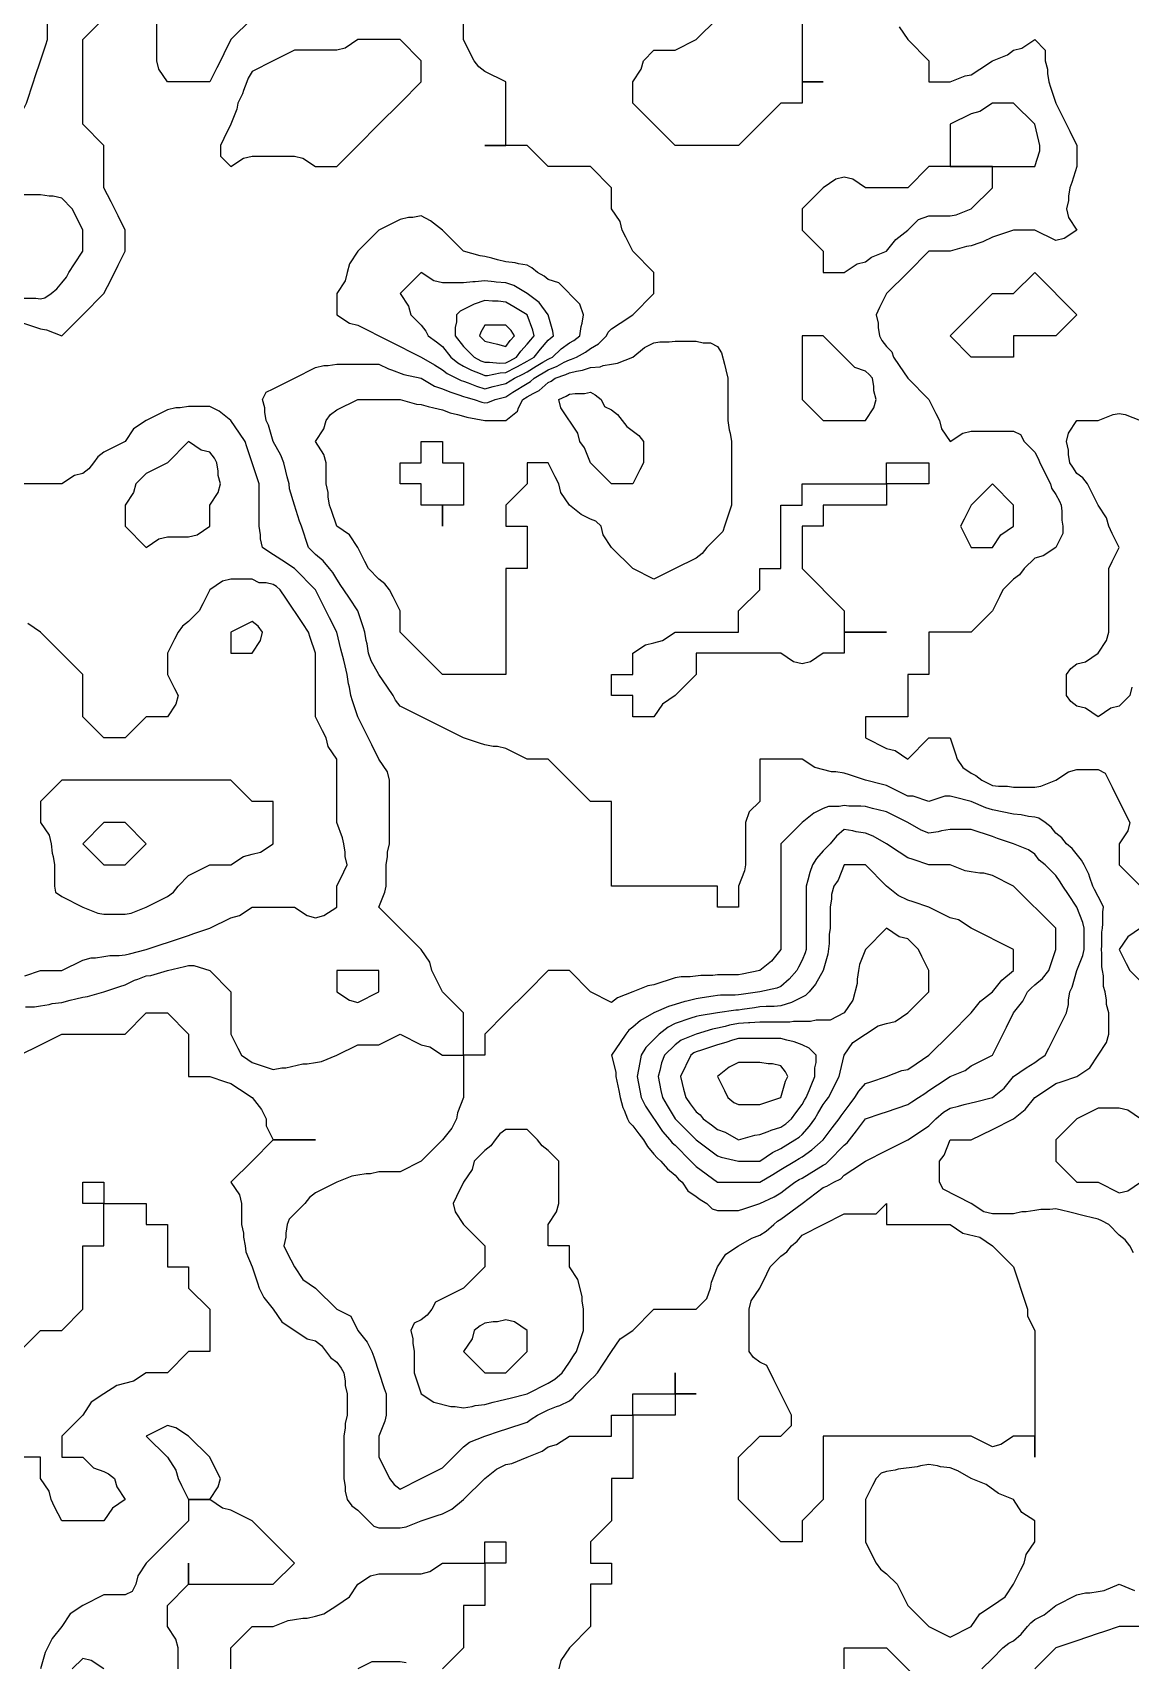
# Model space of a CAD drawing. Header units: inches. Extents: x 794995 to 811195, y 2485918 to 2508058.
# Drawn here: x 802154 to 803711, y 2496218 to 2498528 of the extents above; entities that cross this region are included whole.
import ezdxf

# ---------------------------------------------------------------- set-up
doc = ezdxf.new("R2010")
doc.units = ezdxf.units.IN
doc.header["$MEASUREMENT"] = 0
doc.layers.add('contour', color=7, linetype='Continuous')

msp = doc.modelspace()

# ---------------------------------------------------------------- linework, layer by layer
at = {"layer": 'contour'}
for points in [[(802465.2, 2498548.4), (802435.2, 2498518.4), (802425.2, 2498498.4), (802420.2, 2498488.4), (802415.2, 2498478.4), (802405.2, 2498458.4), (802345.2, 2498458.4), (802333.2, 2498476.4), (802330.2, 2498488.4), (802330.2, 2498578.4)], [(801955.2, 2498548.4), (801955.2, 2498518.4), (801925.2, 2498488.4), (801925.2, 2498458.4), (801955.2, 2498428.4), (802045.2, 2498428.4), (802045.2, 2498308.4), (802075.2, 2498308.4), (802087.2, 2498326.4), (802093.2, 2498350.4), (802105.2, 2498368.4), (802115.2, 2498388.4), (802120.2, 2498398.4), (802135.2, 2498413.4), (802141.8, 2498421.7), (802145.2, 2498428.4), (802155.2, 2498458.4), (802157.7, 2498465.9), (802165.2, 2498488.4), (802172.7, 2498510.9), (802175.2, 2498518.4), (802175.2, 2498548.4)], [(802135.2, 2498118.4), (802165.2, 2498108.4), (802173.7, 2498106.9), (802195.2, 2498098.4), (802225.2, 2498128.4), (802255.2, 2498158.4), (802265.2, 2498178.4), (802275.2, 2498198.4), (802285.2, 2498218.4), (802285.2, 2498248.4), (802275.2, 2498268.4), (802265.2, 2498288.4), (802255.2, 2498308.4), (802255.2, 2498368.4), (802225.2, 2498398.4), (802225.2, 2498518.4), (802255.2, 2498548.4)], [(803715.2, 2496798.4), (803710.2, 2496808.4), (803703.7, 2496816.9), (803695.2, 2496823.4), (803680.2, 2496838.4), (803670.6, 2496843.8), (803665.2, 2496845.9), (803655.2, 2496848.4), (803647.2, 2496850.4), (803623.2, 2496856.4), (803615.2, 2496858.4), (803605.2, 2496860.9), (803596.6, 2496859.8), (803583.7, 2496859.8), (803575.2, 2496858.4), (803563.2, 2496856.4), (803557.2, 2496856.4), (803545.2, 2496853.4), (803515.2, 2496853.4), (803503.2, 2496856.4), (803485.2, 2496868.4), (803445.2, 2496888.4), (803440.2, 2496898.4), (803440.2, 2496928.4), (803446.6, 2496936.9), (803455.2, 2496958.4), (803485.2, 2496958.4), (803515.2, 2496973.4), (803545.2, 2496988.4), (803561.8, 2497001.7), (803575.2, 2497018.4), (803593.2, 2497030.4), (803605.2, 2497038.4), (803612.7, 2497040.9), (803635.2, 2497048.4), (803653.2, 2497060.4), (803665.2, 2497078.4), (803677.2, 2497096.4), (803680.2, 2497108.4), (803680.2, 2497138.4), (803677.2, 2497150.4), (803677.2, 2497156.4), (803675.2, 2497168.4), (803672.7, 2497175.9), (803672.7, 2497190.9), (803671.2, 2497198.4), (803670.6, 2497203.8), (803670.6, 2497222.9), (803670.2, 2497228.4), (803670.6, 2497233.8), (803670.6, 2497252.9), (803671.2, 2497258.4), (803671.8, 2497265), (803671.8, 2497281.7), (803672.7, 2497288.4), (803670.6, 2497293.8), (803665.2, 2497303.4), (803660.2, 2497313.4), (803657.7, 2497318.4), (803653.2, 2497330.4), (803651.8, 2497335), (803645.2, 2497348.4), (803641.8, 2497355), (803628.5, 2497371.7), (803620.2, 2497378.4), (803613.7, 2497386.9), (803605.2, 2497393.4), (803598.5, 2497401.7), (803590.2, 2497408.4), (803581.2, 2497414.4), (803575.2, 2497415.9), (803566.6, 2497416.9), (803556.1, 2497419.3), (803545.2, 2497420.4), (803515.2, 2497426.4), (803505.9, 2497429.1), (803485.2, 2497438.4), (803461.2, 2497444.4), (803455.2, 2497445.9), (803447.7, 2497445.9), (803425.2, 2497438.4), (803402.7, 2497445.9), (803395.2, 2497445.9), (803365.2, 2497460.9), (803359.2, 2497462.4), (803335.2, 2497468.4), (803312.7, 2497475.9), (803305.2, 2497478.4), (803293.2, 2497480.4), (803287.2, 2497480.4), (803263.2, 2497486.4), (803245.2, 2497498.4), (803185.2, 2497498.4), (803185.2, 2497468.4), (803185.2, 2497438.4), (803170.2, 2497423.4), (803165.2, 2497408.4), (803165.2, 2497348.4), (803163.7, 2497339.8), (803155.2, 2497318.4), (803155.2, 2497288.4), (803125.2, 2497288.4), (803125.2, 2497318.4), (802975.2, 2497318.4), (802975.2, 2497438.4), (802945.2, 2497438.4), (802885.2, 2497498.4), (802855.2, 2497498.4), (802825.2, 2497513.4), (802813.2, 2497516.4), (802807.2, 2497516.4), (802795.2, 2497518.4), (802787.7, 2497520.9), (802765.2, 2497528.4), (802675.2, 2497573.4), (802668.5, 2497581.7), (802665.2, 2497588.4), (802657.2, 2497600.4), (802645.2, 2497618.4), (802634.2, 2497637.5), (802630.2, 2497648.4), (802628.5, 2497661.7), (802627.2, 2497666.4), (802625.2, 2497678.4), (802622.7, 2497685.9), (802615.2, 2497708.4), (802603.2, 2497726.4), (802595.2, 2497738.4), (802591.2, 2497744.4), (802585.2, 2497753.4), (802579.7, 2497762.9), (802575.2, 2497768.4), (802566.1, 2497779.3), (802555.2, 2497788.4), (802550.2, 2497793.4), (802545.2, 2497798.4), (802535.2, 2497828.4), (802532.7, 2497835.9), (802525.2, 2497858.4), (802518.5, 2497881.7), (802517.7, 2497888.4), (802515.2, 2497898.4), (802513.2, 2497906.4), (802510.2, 2497918.4), (802506.1, 2497929.3), (802495.2, 2497948.4), (802488.5, 2497971.7), (802485.2, 2497978.4), (802483.2, 2497990.4), (802483.2, 2497996.4), (802480.2, 2498008.4), (802485.2, 2498018.4), (802495.2, 2498023.4), (802525.2, 2498038.4), (802555.2, 2498053.4), (802567.2, 2498056.4), (802573.2, 2498056.4), (802585.2, 2498058.4), (802645.2, 2498058.4), (802658.5, 2498051.7), (802663.2, 2498050.4), (802680.6, 2498043.8), (802705.2, 2498038.4), (802723.9, 2498027.1), (802735.2, 2498023.4), (802745.7, 2498018.9), (802758.5, 2498015), (802765.2, 2498012.6), (802768.3, 2498011.5), (802780.2, 2498008.4), (802791.2, 2498004.4), (802795.2, 2498003.4), (802799.4, 2498004.1), (802810.2, 2498008.4), (802825.2, 2498012.1), (802835.2, 2498018.4), (802855.2, 2498030.9), (802860, 2498033.6), (802865.2, 2498038.4), (802885.2, 2498050.4), (802898, 2498055.5), (802907.7, 2498060.9), (802915.2, 2498064.6), (802918.2, 2498065.4), (802925.2, 2498068.4), (802938.1, 2498075.4), (802945.2, 2498080.4), (802956.4, 2498087.1), (802967.7, 2498098.4), (802970.2, 2498103.4), (802975.2, 2498108.4), (802987.2, 2498116.4), (803005.2, 2498128.4), (803035.2, 2498158.4), (803035.2, 2498188.4), (803005.2, 2498218.4), (802995.2, 2498238.4), (802990.2, 2498248.4), (802987.2, 2498260.4), (802975.2, 2498278.4), (802975.2, 2498308.4), (802945.2, 2498338.4), (802885.2, 2498338.4), (802855.2, 2498368.4), (802795.2, 2498368.4), (802825.2, 2498368.4), (802825.2, 2498458.4), (802795.2, 2498473.4), (802786.6, 2498479.8), (802780.2, 2498488.4), (802775.2, 2498498.4), (802765.2, 2498518.4), (802765.2, 2498548.4)], [(803383.2, 2498536.4), (803395.2, 2498518.4), (803425.2, 2498488.4), (803425.2, 2498458.4), (803455.2, 2498458.4), (803476.6, 2498466.9), (803485.2, 2498468.4), (803497.2, 2498476.4), (803515.2, 2498488.4), (803536.6, 2498496.9), (803545.2, 2498503.4), (803557.2, 2498506.4), (803575.2, 2498518.4), (803590.2, 2498503.4), (803590.2, 2498488.4), (803593.2, 2498476.4), (803593.2, 2498470.4), (803595.2, 2498458.4), (803597.7, 2498450.9), (803605.2, 2498428.4), (803615.2, 2498408.4), (803625.2, 2498388.4), (803635.2, 2498368.4), (803635.2, 2498338.4), (803627.7, 2498315.9), (803625.2, 2498308.4), (803623.2, 2498296.4), (803623.2, 2498290.4), (803620.2, 2498278.4), (803623.2, 2498266.4), (803635.2, 2498248.4), (803617.2, 2498236.4), (803605.2, 2498233.4), (803575.2, 2498248.4), (803545.2, 2498248.4), (803522.7, 2498240.9), (803515.2, 2498238.4), (803501.8, 2498231.7), (803497.2, 2498230.4), (803485.2, 2498225.9), (803478.5, 2498225), (803455.2, 2498218.4), (803425.2, 2498218.4), (803395.2, 2498188.4), (803365.2, 2498158.4), (803355.2, 2498138.4), (803350.2, 2498128.4), (803353.2, 2498116.4), (803353.2, 2498110.4), (803355.2, 2498098.4), (803358.5, 2498091.7), (803365.2, 2498083.4), (803372.7, 2498075.9), (803375.2, 2498068.4), (803383.2, 2498056.4), (803395.2, 2498038.4), (803425.2, 2498008.4), (803435.2, 2497988.4), (803440.2, 2497978.4), (803443.2, 2497966.4), (803455.2, 2497948.4), (803473.2, 2497960.4), (803485.2, 2497963.4), (803545.2, 2497963.4), (803555.2, 2497958.4), (803560.2, 2497948.4), (803575.2, 2497933.4), (803580.6, 2497923.8), (803582.7, 2497918.4), (803597.7, 2497888.4), (803599.2, 2497882.4), (803605.2, 2497873.4), (803610.6, 2497863.8), (803612.7, 2497858.4), (803613.7, 2497849.8), (803613.7, 2497836.9), (803615.2, 2497828.4), (803615.2, 2497818.4), (803605.2, 2497798.4), (803587.2, 2497786.4), (803575.2, 2497783.4), (803560.2, 2497768.4), (803553.7, 2497759.8), (803545.2, 2497753.4), (803530.2, 2497738.4), (803525.2, 2497728.4), (803515.2, 2497708.4), (803485.2, 2497678.4), (803425.2, 2497678.4), (803425.2, 2497618.4), (803395.2, 2497618.4), (803395.2, 2497558.4), (803365.2, 2497558.4), (803335.2, 2497558.4), (803335.2, 2497528.4), (803365.2, 2497513.4), (803377.2, 2497510.4), (803395.2, 2497498.4), (803425.2, 2497528.4), (803455.2, 2497528.4), (803462.7, 2497505.9), (803465.2, 2497498.4), (803473.2, 2497486.4), (803485.2, 2497478.4), (803491.8, 2497475), (803500.2, 2497468.4), (803515.2, 2497460.9), (803523.7, 2497459.8), (803536.6, 2497459.8), (803545.2, 2497458.4), (803575.2, 2497458.4), (803583.7, 2497459.8), (803605.2, 2497468.4), (803623.2, 2497480.4), (803635.2, 2497483.4), (803665.2, 2497483.4), (803675.2, 2497478.4), (803685.2, 2497458.4), (803705.2, 2497418.4), (803710.2, 2497408.4), (803707.2, 2497396.4), (803695.2, 2497378.4), (803695.2, 2497348.4), (803725.2, 2497318.4)], [(802141.8, 2498151.7), (802158.5, 2498151.7), (802165.2, 2498150.9), (802171.2, 2498152.4), (802180.2, 2498158.4), (802188.5, 2498165), (802195.2, 2498173.4), (802201.8, 2498181.7), (802205.2, 2498188.4), (802213.2, 2498200.4), (802225.2, 2498218.4), (802225.2, 2498248.4), (802215.2, 2498268.4), (802210.2, 2498278.4), (802195.2, 2498293.4), (802183.2, 2498296.4), (802177.2, 2498296.4), (802165.2, 2498298.4), (802135.2, 2498298.4)], [(802143.7, 2497146.9), (802156.6, 2497146.9), (802165.2, 2497148.4), (802177.2, 2497150.4), (802181.8, 2497151.7), (802195.2, 2497153.4), (802207.2, 2497156.4), (802215.2, 2497158.4), (802225.2, 2497160.9), (802231.8, 2497161.7), (802255.2, 2497168.4), (802277.7, 2497175.9), (802285.2, 2497178.4), (802298.5, 2497185), (802303.2, 2497186.4), (802315.2, 2497190.9), (802321.8, 2497191.7), (802345.2, 2497198.4), (802369.2, 2497204.4), (802375.2, 2497205.9), (802382.7, 2497205.9), (802405.2, 2497198.4), (802435.2, 2497168.4), (802435.2, 2497108.4), (802445.2, 2497088.4), (802450.2, 2497078.4), (802459.2, 2497072.4), (802465.2, 2497068.4), (802495.2, 2497058.4), (802507.2, 2497060.4), (802513.2, 2497060.4), (802537.2, 2497066.4), (802543.2, 2497066.4), (802555.2, 2497068.4), (802563.7, 2497069.8), (802585.2, 2497078.4), (802615.2, 2497093.4), (802645.2, 2497093.4), (802675.2, 2497108.4), (802705.2, 2497093.4), (802717.2, 2497090.4), (802735.2, 2497078.4), (802765.2, 2497078.4), (802765.2, 2497138.4), (802735.2, 2497168.4), (802725.2, 2497188.4), (802720.2, 2497198.4), (802717.2, 2497210.4), (802705.2, 2497228.4), (802645.2, 2497288.4), (802653.7, 2497309.8), (802655.2, 2497318.4), (802655.2, 2497348.4), (802657.2, 2497360.4), (802657.2, 2497366.4), (802660.2, 2497378.4), (802660.2, 2497468.4), (802657.2, 2497480.4), (802645.2, 2497498.4), (802635.2, 2497518.4), (802625.2, 2497538.4), (802615.2, 2497558.4), (802607.7, 2497580.9), (802605.2, 2497588.4), (802603.2, 2497600.4), (802601.8, 2497605), (802600.2, 2497618.4), (802597.2, 2497630.4), (802595.2, 2497638.4), (802591.2, 2497654.4), (802585.2, 2497678.4), (802575.2, 2497698.4), (802565.2, 2497718.4), (802555.2, 2497738.4), (802525.2, 2497768.4), (802507.2, 2497780.4), (802489.2, 2497792.4), (802480.2, 2497798.4), (802477.2, 2497810.4), (802477.2, 2497816.4), (802475.2, 2497828.4), (802475.2, 2497888.4), (802472.7, 2497895.9), (802457.7, 2497940.9), (802455.2, 2497948.4), (802447.2, 2497960.4), (802435.2, 2497978.4), (802418.5, 2497991.7), (802405.2, 2497998.4), (802375.2, 2497998.4), (802363.2, 2497996.4), (802357.2, 2497996.4), (802345.2, 2497993.4), (802315.2, 2497978.4), (802297.2, 2497966.4), (802285.2, 2497948.4), (802255.2, 2497933.4), (802246.6, 2497926.9), (802240.2, 2497918.4), (802233.7, 2497909.8), (802225.2, 2497903.4), (802213.2, 2497900.4), (802195.2, 2497888.4), (802135.2, 2497888.4)], [(803713.2, 2497600.4), (803710.2, 2497588.4), (803695.2, 2497573.4), (803683.2, 2497570.4), (803665.2, 2497558.4), (803647.2, 2497570.4), (803635.2, 2497573.4), (803626.6, 2497579.8), (803620.2, 2497588.4), (803620.2, 2497618.4), (803626.6, 2497626.9), (803635.2, 2497633.4), (803647.2, 2497636.4), (803665.2, 2497648.4), (803677.2, 2497666.4), (803680.2, 2497678.4), (803680.2, 2497768.4), (803685.2, 2497778.4), (803695.2, 2497798.4), (803685.2, 2497818.4), (803680.2, 2497828.4), (803677.2, 2497840.4), (803665.2, 2497858.4), (803655.2, 2497878.4), (803650.2, 2497888.4), (803643.7, 2497896.9), (803635.2, 2497903.4), (803629.2, 2497912.4), (803625.2, 2497918.4), (803623.2, 2497930.4), (803623.2, 2497936.4), (803620.2, 2497948.4), (803623.2, 2497960.4), (803635.2, 2497978.4), (803665.2, 2497978.4), (803686.6, 2497986.9), (803695.2, 2497988.4), (803703.7, 2497986.9), (803725.2, 2497978.4)], [(802142.7, 2497190.9), (802165.2, 2497198.4), (802195.2, 2497198.4), (802225.2, 2497213.4), (802237.2, 2497216.4), (802243.2, 2497216.4), (802255.2, 2497218.4), (802263.7, 2497219.8), (802276.6, 2497219.8), (802285.2, 2497220.9), (802291.2, 2497222.4), (802315.2, 2497228.4), (802337.7, 2497235.9), (802345.2, 2497238.4), (802375.2, 2497248.4), (802382.7, 2497250.9), (802405.2, 2497258.4), (802435.2, 2497273.4), (802447.2, 2497276.4), (802465.2, 2497288.4), (802525.2, 2497288.4), (802543.2, 2497276.4), (802555.2, 2497273.4), (802567.2, 2497276.4), (802585.2, 2497288.4), (802585.2, 2497318.4), (802595.2, 2497338.4), (802600.2, 2497348.4), (802597.2, 2497360.4), (802597.2, 2497366.4), (802595.2, 2497378.4), (802593.7, 2497386.9), (802585.2, 2497408.4), (802585.2, 2497498.4), (802573.2, 2497516.4), (802570.2, 2497528.4), (802565.2, 2497538.4), (802555.2, 2497558.4), (802555.2, 2497648.4), (802547.7, 2497670.9), (802545.2, 2497678.4), (802537.2, 2497690.4), (802513.2, 2497726.4), (802505.2, 2497738.4), (802499.8, 2497743), (802495.2, 2497745.9), (802485.2, 2497748.4), (802475.2, 2497748.4), (802465.2, 2497753.4), (802435.2, 2497753.4), (802423.2, 2497750.4), (802405.2, 2497738.4), (802395.2, 2497718.4), (802390.2, 2497708.4), (802375.2, 2497693.4), (802366.6, 2497686.9), (802360.2, 2497678.4), (802355.2, 2497668.4), (802345.2, 2497648.4), (802345.2, 2497618.4), (802355.2, 2497598.4), (802360.2, 2497588.4), (802357.2, 2497576.4), (802345.2, 2497558.4), (802315.2, 2497558.4), (802285.2, 2497528.4), (802255.2, 2497528.4), (802225.2, 2497558.4), (802225.2, 2497618.4), (802165.2, 2497678.4), (802147.2, 2497690.4)], [(803725.2, 2497258.4), (803707.2, 2497246.4), (803695.2, 2497228.4), (803705.2, 2497208.4), (803710.2, 2497198.4), (803725.2, 2497183.4)], [(802135.2, 2497078.4), (802165.2, 2497093.4), (802195.2, 2497108.4), (802285.2, 2497108.4), (802315.2, 2497138.4), (802345.2, 2497138.4), (802375.2, 2497108.4), (802375.2, 2497048.4), (802405.2, 2497048.4), (802427.7, 2497040.9), (802435.2, 2497038.4), (802447.2, 2497030.4), (802465.2, 2497018.4), (802478.5, 2497001.7), (802485.2, 2496988.4), (802485.2, 2496978.4), (802495.2, 2496958.4), (802555.2, 2496958.4), (802495.2, 2496958.4), (802465.2, 2496928.4), (802435.2, 2496898.4), (802447.2, 2496880.4), (802450.2, 2496868.4), (802450.2, 2496838.4), (802453.2, 2496826.4), (802453.2, 2496820.4), (802455.2, 2496808.4), (802456.6, 2496799.8), (802465.2, 2496778.4), (802472.7, 2496755.9), (802475.2, 2496748.4), (802481.8, 2496735), (802495.2, 2496718.4), (802507.2, 2496700.4), (802543.2, 2496676.4), (802555.2, 2496673.4), (802563.7, 2496666.9), (802576.6, 2496649.8), (802585.2, 2496643.4), (802591.8, 2496635), (802595.2, 2496628.4), (802597.2, 2496616.4), (802597.2, 2496610.4), (802600.2, 2496598.4), (802600.2, 2496568.4), (802597.2, 2496556.4), (802597.2, 2496550.4), (802595.2, 2496538.4), (802595.2, 2496478.4), (802597.2, 2496466.4), (802597.2, 2496460.4), (802600.2, 2496448.4), (802606.6, 2496439.8), (802615.2, 2496433.4), (802637.7, 2496410.9), (802645.2, 2496408.4), (802675.2, 2496408.4), (802683.7, 2496409.8), (802705.2, 2496418.4), (802727.7, 2496425.9), (802735.2, 2496428.4), (802748.5, 2496435), (802765.2, 2496448.4), (802795.2, 2496478.4), (802811.8, 2496491.7), (802825.2, 2496498.4), (802833.7, 2496499.8), (802855.2, 2496508.4), (802876.6, 2496516.9), (802885.2, 2496523.4), (802897.2, 2496526.4), (802915.2, 2496538.4), (802945.2, 2496538.4), (802975.2, 2496538.4), (802975.2, 2496568.4), (803005.2, 2496568.4), (803005.2, 2496598.4), (803035.2, 2496598.4), (803065.2, 2496598.4), (803065.2, 2496628.4), (803065.2, 2496598.4), (803095.2, 2496598.4), (803065.2, 2496598.4), (803065.2, 2496568.4), (803005.2, 2496568.4), (803005.2, 2496538.4), (803005.2, 2496478.4), (802975.2, 2496478.4), (802975.2, 2496448.4), (802975.2, 2496418.4), (802945.2, 2496388.4), (802945.2, 2496358.4), (802975.2, 2496358.4), (802975.2, 2496328.4), (802945.2, 2496328.4), (802945.2, 2496298.4), (802945.2, 2496268.4), (802915.2, 2496238.4), (802903.2, 2496220.4), (802900.2, 2496208.4)], [(803725.2, 2496988.4), (803707.2, 2497000.4), (803695.2, 2497003.4), (803665.2, 2497003.4), (803635.2, 2496988.4), (803605.2, 2496958.4), (803605.2, 2496928.4), (803635.2, 2496898.4), (803665.2, 2496898.4), (803695.2, 2496883.4), (803707.2, 2496886.4), (803725.2, 2496898.4)], [(802135.2, 2496658.4), (802165.2, 2496688.4), (802195.2, 2496688.4), (802225.2, 2496718.4), (802225.2, 2496808.4), (802255.2, 2496808.4), (802255.2, 2496868.4), (802225.2, 2496868.4), (802225.2, 2496898.4), (802255.2, 2496898.4), (802255.2, 2496868.4), (802315.2, 2496868.4), (802315.2, 2496838.4), (802345.2, 2496838.4), (802345.2, 2496778.4), (802375.2, 2496778.4), (802375.2, 2496748.4), (802405.2, 2496718.4), (802405.2, 2496658.4), (802375.2, 2496658.4), (802345.2, 2496628.4), (802315.2, 2496628.4), (802297.2, 2496616.4), (802273.2, 2496610.4), (802255.2, 2496598.4), (802237.2, 2496586.4), (802225.2, 2496568.4), (802195.2, 2496538.4), (802195.2, 2496508.4), (802225.2, 2496508.4), (802240.2, 2496493.4), (802255.2, 2496488.4), (802261.8, 2496485), (802270.2, 2496478.4), (802273.2, 2496466.4), (802285.2, 2496448.4), (802267.2, 2496436.4), (802255.2, 2496418.4), (802195.2, 2496418.4), (802185.2, 2496438.4), (802180.2, 2496448.4), (802177.2, 2496460.4), (802165.2, 2496478.4), (802165.2, 2496508.4), (802135.2, 2496508.4)], [(802360.2, 2496208.4), (802360.2, 2496238.4), (802357.2, 2496250.4), (802345.2, 2496268.4), (802345.2, 2496298.4), (802375.2, 2496328.4), (802375.2, 2496358.4), (802375.2, 2496328.4), (802495.2, 2496328.4), (802525.2, 2496358.4), (802465.2, 2496418.4), (802435.2, 2496433.4), (802423.2, 2496436.4), (802405.2, 2496448.4), (802375.2, 2496448.4), (802375.2, 2496418.4), (802345.2, 2496388.4), (802315.2, 2496358.4), (802303.2, 2496340.4), (802300.2, 2496328.4), (802295.2, 2496318.4), (802285.2, 2496313.4), (802255.2, 2496313.4), (802225.2, 2496298.4), (802207.2, 2496286.4), (802195.2, 2496268.4), (802181.8, 2496251.7), (802175.2, 2496238.4), (802171.8, 2496231.7), (802165.2, 2496208.4)], [(802435.2, 2496208.4), (802435.2, 2496238.4), (802465.2, 2496268.4), (802495.2, 2496268.4), (802516.6, 2496276.9), (802525.2, 2496278.4), (802537.2, 2496280.4), (802543.2, 2496280.4), (802555.2, 2496283.4), (802567.2, 2496286.4), (802585.2, 2496298.4), (802603.2, 2496310.4), (802615.2, 2496328.4), (802633.2, 2496340.4), (802645.2, 2496343.4), (802705.2, 2496343.4), (802717.2, 2496346.4), (802735.2, 2496358.4), (802765.2, 2496358.4), (802795.2, 2496358.4), (802795.2, 2496388.4), (802825.2, 2496388.4), (802825.2, 2496358.4), (802795.2, 2496358.4), (802795.2, 2496328.4), (802795.2, 2496298.4), (802765.2, 2496298.4), (802765.2, 2496268.4), (802765.2, 2496238.4), (802735.2, 2496208.4)], [(803500.2, 2496208.4), (803515.2, 2496223.4), (803530.2, 2496238.4), (803538.5, 2496245), (803545.2, 2496248.4), (803556.1, 2496257.5), (803565.2, 2496268.4), (803569.7, 2496273.8), (803575.2, 2496278.4), (803588.5, 2496285), (803605.2, 2496298.4), (803635.2, 2496313.4), (803647.2, 2496316.4), (803653.2, 2496316.4), (803665.2, 2496318.4), (803673.7, 2496319.8), (803695.2, 2496328.4), (803716.6, 2496319.8)], [(803755.2, 2496268.4), (803695.2, 2496268.4), (803672.7, 2496260.9), (803665.2, 2496258.4), (803635.2, 2496248.4), (803627.7, 2496245.9), (803605.2, 2496238.4), (803575.2, 2496208.4)], [(802255.2, 2496208.4), (802237.2, 2496220.4), (802225.2, 2496223.4), (802210.2, 2496208.4)], [(802683.7, 2496216.9), (802675.2, 2496218.4), (802635.2, 2496218.4), (802615.2, 2496208.4)], [(803305.2, 2496208.4), (803305.2, 2496238.4), (803365.2, 2496238.4), (803425.2, 2496178.4)]]:
    msp.add_lwpolyline(points, dxfattribs=at)
for points in [[(803155.2, 2498368.4), (803065.2, 2498368.4), (803005.2, 2498428.4), (803005.2, 2498458.4), (803017.2, 2498476.4), (803020.2, 2498488.4), (803035.2, 2498503.4), (803065.2, 2498503.4), (803095.2, 2498518.4), (803125.2, 2498548.4), (803155.2, 2498548.4), (803185.2, 2498548.4), (803185.2, 2498578.4), (803215.2, 2498578.4), (803215.2, 2498548.4), (803245.2, 2498548.4), (803245.2, 2498458.4), (803275.2, 2498458.4), (803245.2, 2498458.4), (803245.2, 2498428.4), (803215.2, 2498428.4), (803185.2, 2498398.4)], [(802585.2, 2498338.4), (802615.2, 2498368.4), (802645.2, 2498398.4), (802675.2, 2498428.4), (802705.2, 2498458.4), (802705.2, 2498488.4), (802675.2, 2498518.4), (802615.2, 2498518.4), (802597.2, 2498506.4), (802585.2, 2498503.4), (802525.2, 2498503.4), (802495.2, 2498488.4), (802465.2, 2498473.4), (802459.7, 2498463.8), (802457.7, 2498458.4), (802453.2, 2498446.4), (802451.8, 2498441.7), (802445.2, 2498428.4), (802443.7, 2498419.8), (802435.2, 2498398.4), (802425.2, 2498378.4), (802420.2, 2498368.4), (802420.2, 2498353.4), (802435.2, 2498338.4), (802453.2, 2498350.4), (802465.2, 2498353.4), (802525.2, 2498353.4), (802537.2, 2498350.4), (802555.2, 2498338.4)], [(803575.2, 2498338.4), (803582.7, 2498360.9), (803582.7, 2498368.4), (803581.2, 2498374.4), (803575.2, 2498398.4), (803545.2, 2498428.4), (803515.2, 2498428.4), (803497.2, 2498416.4), (803485.2, 2498413.4), (803455.2, 2498398.4), (803455.2, 2498338.4)], [(803335.2, 2498203.4), (803343.7, 2498209.8), (803365.2, 2498218.4), (803378.5, 2498235), (803395.2, 2498248.4), (803410.2, 2498263.4), (803425.2, 2498268.4), (803455.2, 2498268.4), (803463.7, 2498269.8), (803485.2, 2498278.4), (803515.2, 2498308.4), (803515.2, 2498338.4), (803425.2, 2498338.4), (803395.2, 2498308.4), (803335.2, 2498308.4), (803317.2, 2498320.4), (803305.2, 2498323.4), (803293.2, 2498320.4), (803275.2, 2498308.4), (803245.2, 2498278.4), (803245.2, 2498248.4), (803275.2, 2498218.4), (803275.2, 2498188.4), (803305.2, 2498188.4), (803323.2, 2498200.4)], [(802825.2, 2498030.9), (802837.2, 2498038.4), (802849.4, 2498044.2), (802855.2, 2498047.4), (802868.3, 2498055.2), (802877.7, 2498060.9), (802885.2, 2498065.4), (802887.3, 2498066.2), (802891.2, 2498068.4), (802903.7, 2498079.8), (802915.2, 2498088.4), (802921.5, 2498092), (802930.2, 2498098.4), (802931.8, 2498111.7), (802933.2, 2498116.4), (802935.2, 2498128.4), (802930.2, 2498143.4), (802900.2, 2498173.4), (802885.2, 2498178.4), (802879.7, 2498182.9), (802870.2, 2498188.4), (802861.8, 2498195), (802855.2, 2498198.4), (802843.2, 2498200.4), (802838.5, 2498201.7), (802825.2, 2498203.4), (802813.2, 2498206.4), (802805.2, 2498208.4), (802795.2, 2498210.9), (802788.5, 2498211.7), (802765.2, 2498218.4), (802735.2, 2498248.4), (802718.5, 2498261.7), (802705.2, 2498268.4), (802693.2, 2498266.4), (802687.2, 2498266.4), (802675.2, 2498263.4), (802645.2, 2498248.4), (802615.2, 2498218.4), (802603.2, 2498200.4), (802600.2, 2498188.4), (802597.2, 2498176.4), (802585.2, 2498158.4), (802585.2, 2498128.4), (802603.2, 2498116.4), (802615.2, 2498113.4), (802705.2, 2498068.4), (802723.9, 2498057.1), (802735.2, 2498050.4), (802741.8, 2498045), (802755.2, 2498038.4), (802762, 2498035.2), (802765.2, 2498034.1), (802771.8, 2498031.7), (802783.7, 2498026.9), (802795.2, 2498023.4), (802807.2, 2498026.4), (802815.2, 2498028.4)], [(802855.2, 2498062.4), (802858.9, 2498064.6), (802865.2, 2498068.4), (802874.2, 2498079.3), (802885.2, 2498092.4), (802888.3, 2498095.2), (802892.7, 2498098.4), (802891.8, 2498105), (802885.2, 2498128.4), (802872.3, 2498145.5), (802855.2, 2498158.4), (802836.4, 2498169.6), (802825.2, 2498173.4), (802811.3, 2498174.5), (802808.5, 2498175), (802795.2, 2498176.4), (802781.8, 2498175), (802778.5, 2498175), (802765.2, 2498173.4), (802735.2, 2498173.4), (802723.2, 2498176.4), (802705.2, 2498188.4), (802675.2, 2498158.4), (802687.2, 2498140.4), (802690.2, 2498128.4), (802705.2, 2498113.4), (802711.8, 2498105), (802715.2, 2498098.4), (802726.6, 2498089.8), (802735.2, 2498083.4), (802747.2, 2498068.4), (802757, 2498060.2), (802765.2, 2498055.5), (802776.6, 2498049.8), (802788.5, 2498045), (802795.2, 2498042.1), (802799.2, 2498042.4), (802817.3, 2498046.2), (802825.2, 2498046.5), (802839.7, 2498053.8), (802841.8, 2498055)], [(803545.2, 2498068.4), (803485.2, 2498068.4), (803455.2, 2498098.4), (803485.2, 2498128.4), (803515.2, 2498158.4), (803545.2, 2498158.4), (803575.2, 2498188.4), (803635.2, 2498128.4), (803605.2, 2498098.4), (803545.2, 2498098.4)], [(802825.2, 2498060.2), (802830.6, 2498062.9), (802840.2, 2498068.4), (802846.6, 2498076.9), (802855.2, 2498086.4), (802860.6, 2498092.9), (802865.2, 2498098.4), (802863.2, 2498106.4), (802855.2, 2498128.4), (802836.4, 2498139.6), (802825.2, 2498146.4), (802814.2, 2498147.5), (802806.1, 2498147.5), (802795.2, 2498148.4), (802780.2, 2498143.4), (802760.2, 2498133.4), (802755.2, 2498128.4), (802755.2, 2498118.4), (802753.2, 2498110.4), (802753.2, 2498098.4), (802765.2, 2498083.4), (802780.2, 2498068.4), (802789.9, 2498063.1), (802795.2, 2498060.9), (802802.2, 2498061.3), (802816.6, 2498059.8)], [(802825.2, 2498083.4), (802831.5, 2498092), (802837.2, 2498098.4), (802832.7, 2498105.9), (802825.2, 2498113.4), (802795.2, 2498113.4), (802789.7, 2498103.8), (802787.7, 2498098.4), (802795.2, 2498090.9), (802805.2, 2498088.4), (802813.2, 2498086.4)], [(802825.2, 2497618.4), (802735.2, 2497618.4), (802675.2, 2497678.4), (802675.2, 2497708.4), (802665.2, 2497728.4), (802660.2, 2497738.4), (802653.7, 2497746.9), (802645.2, 2497753.4), (802630.2, 2497768.4), (802625.2, 2497778.4), (802615.2, 2497798.4), (802603.2, 2497816.4), (802585.2, 2497828.4), (802577.7, 2497850.9), (802575.2, 2497858.4), (802573.2, 2497870.4), (802573.2, 2497876.4), (802570.2, 2497888.4), (802570.2, 2497918.4), (802567.2, 2497930.4), (802555.2, 2497948.4), (802567.2, 2497966.4), (802570.2, 2497978.4), (802576.6, 2497986.9), (802585.2, 2497993.4), (802615.2, 2498008.4), (802675.2, 2498008.4), (802698.5, 2498001.7), (802705.2, 2498000.9), (802715.2, 2497998.4), (802723.2, 2497996.4), (802735.2, 2497993.4), (802746.1, 2497989.3), (802756.6, 2497986.9), (802765.2, 2497984.4), (802769.8, 2497983), (802795.2, 2497978.4), (802825.2, 2497978.4), (802841.8, 2497991.7), (802843.2, 2497996.4), (802849.2, 2498008.4), (802855.2, 2498012.1), (802863.7, 2498016.9), (802872.5, 2498021), (802885.2, 2498032.4), (802889.2, 2498034.4), (802895.2, 2498038.4), (802910.2, 2498043.4), (802915.2, 2498045.9), (802925.2, 2498048.4), (802933.9, 2498049.6), (802945.2, 2498053.4), (802959, 2498054.5), (802963.2, 2498056.4), (802975.2, 2498058.4), (802983.7, 2498059.8), (803005.2, 2498068.4), (803021.8, 2498081.7), (803035.2, 2498088.4), (803043.7, 2498089.8), (803056.6, 2498089.8), (803065.2, 2498090.9), (803095.2, 2498090.9), (803105.2, 2498088.4), (803115.2, 2498088.4), (803125.2, 2498083.4), (803131.2, 2498074.4), (803135.2, 2498058.4), (803137.2, 2498050.4), (803140.2, 2498038.4), (803140.2, 2497978.4), (803141.8, 2497965), (803143.2, 2497960.4), (803145.2, 2497948.4), (803145.2, 2497858.4), (803135.2, 2497828.4), (803132.7, 2497820.9), (803125.2, 2497813.4), (803110.2, 2497798.4), (803103.7, 2497789.8), (803095.2, 2497783.4), (803065.2, 2497768.4), (803035.2, 2497753.4), (803005.2, 2497768.4), (802975.2, 2497798.4), (802963.2, 2497816.4), (802960.2, 2497828.4), (802952.7, 2497835.9), (802945.2, 2497838.4), (802931.8, 2497845), (802915.2, 2497858.4), (802903.2, 2497876.4), (802900.2, 2497888.4), (802895.2, 2497898.4), (802885.2, 2497918.4), (802855.2, 2497918.4), (802855.2, 2497888.4), (802825.2, 2497858.4), (802825.2, 2497828.4), (802855.2, 2497828.4), (802855.2, 2497768.4), (802825.2, 2497768.4), (802825.2, 2497738.4)], [(803335.2, 2497978.4), (803347.2, 2497996.4), (803350.2, 2498008.4), (803347.2, 2498020.4), (803347.2, 2498026.4), (803345.2, 2498038.4), (803340.6, 2498043.8), (803335.2, 2498048.4), (803320.2, 2498053.4), (803275.2, 2498098.4), (803245.2, 2498098.4), (803245.2, 2498068.4), (803245.2, 2498008.4), (803275.2, 2497978.4)], [(803005.2, 2497888.4), (802975.2, 2497888.4), (802945.2, 2497918.4), (802936.6, 2497939.8), (802930.2, 2497948.4), (802927.2, 2497960.4), (802903.2, 2497996.4), (802900.2, 2498008.4), (802910.5, 2498013), (802915.2, 2498015.9), (802923.7, 2498016.9), (802936.6, 2498016.9), (802945.2, 2498018.4), (802951.8, 2498015), (802960.2, 2498008.4), (802965.2, 2497998.4), (802975.2, 2497993.4), (802983.7, 2497986.9), (802996.6, 2497969.8), (803013.7, 2497956.9), (803020.2, 2497948.4), (803020.2, 2497918.4), (803015.2, 2497908.4)], [(802375.2, 2497813.4), (802387.2, 2497816.4), (802405.2, 2497828.4), (802405.2, 2497858.4), (802417.2, 2497876.4), (802420.2, 2497888.4), (802417.2, 2497900.4), (802417.2, 2497906.4), (802415.2, 2497918.4), (802411.8, 2497925), (802405.2, 2497933.4), (802393.2, 2497936.4), (802375.2, 2497948.4), (802345.2, 2497918.4), (802315.2, 2497903.4), (802300.2, 2497888.4), (802297.2, 2497876.4), (802285.2, 2497858.4), (802285.2, 2497828.4), (802315.2, 2497798.4), (802333.2, 2497810.4), (802345.2, 2497813.4)], [(802735.2, 2497828.4), (802735.2, 2497858.4), (802705.2, 2497858.4), (802705.2, 2497888.4), (802675.2, 2497888.4), (802675.2, 2497918.4), (802705.2, 2497918.4), (802705.2, 2497948.4), (802735.2, 2497948.4), (802735.2, 2497918.4), (802765.2, 2497918.4), (802765.2, 2497858.4), (802735.2, 2497858.4)], [(803035.2, 2497558.4), (803005.2, 2497558.4), (803005.2, 2497588.4), (802975.2, 2497588.4), (802975.2, 2497618.4), (803005.2, 2497618.4), (803005.2, 2497648.4), (803023.2, 2497660.4), (803035.2, 2497663.4), (803047.2, 2497666.4), (803065.2, 2497678.4), (803125.2, 2497678.4), (803155.2, 2497678.4), (803155.2, 2497708.4), (803185.2, 2497738.4), (803185.2, 2497768.4), (803215.2, 2497768.4), (803215.2, 2497858.4), (803245.2, 2497858.4), (803245.2, 2497888.4), (803335.2, 2497888.4), (803365.2, 2497888.4), (803365.2, 2497918.4), (803425.2, 2497918.4), (803425.2, 2497888.4), (803365.2, 2497888.4), (803365.2, 2497858.4), (803275.2, 2497858.4), (803275.2, 2497828.4), (803245.2, 2497828.4), (803245.2, 2497798.4), (803245.2, 2497768.4), (803305.2, 2497708.4), (803305.2, 2497678.4), (803365.2, 2497678.4), (803305.2, 2497678.4), (803305.2, 2497648.4), (803275.2, 2497648.4), (803257.2, 2497636.4), (803245.2, 2497633.4), (803233.2, 2497636.4), (803215.2, 2497648.4), (803095.2, 2497648.4), (803095.2, 2497618.4), (803065.2, 2497588.4), (803047.2, 2497576.4)], [(803515.2, 2497798.4), (803527.2, 2497816.4), (803545.2, 2497828.4), (803545.2, 2497858.4), (803515.2, 2497888.4), (803485.2, 2497858.4), (803475.2, 2497838.4), (803470.2, 2497828.4), (803475.2, 2497818.4), (803485.2, 2497798.4)], [(802465.2, 2497648.4), (802477.2, 2497666.4), (802480.2, 2497678.4), (802473.7, 2497686.9), (802465.2, 2497693.4), (802435.2, 2497678.4), (802435.2, 2497648.4)], [(802285.2, 2497278.4), (802293.7, 2497279.8), (802315.2, 2497288.4), (802345.2, 2497303.4), (802353.7, 2497309.8), (802360.2, 2497318.4), (802375.2, 2497333.4), (802405.2, 2497348.4), (802435.2, 2497348.4), (802453.2, 2497360.4), (802465.2, 2497363.4), (802477.2, 2497366.4), (802495.2, 2497378.4), (802495.2, 2497438.4), (802465.2, 2497438.4), (802435.2, 2497468.4), (802195.2, 2497468.4), (802165.2, 2497438.4), (802165.2, 2497408.4), (802177.2, 2497390.4), (802180.2, 2497378.4), (802181.8, 2497365), (802183.2, 2497360.4), (802185.2, 2497348.4), (802185.2, 2497318.4), (802186.6, 2497309.8), (802195.2, 2497303.4), (802225.2, 2497288.4), (802246.6, 2497279.8), (802255.2, 2497278.4)], [(802675.2, 2496463.4), (802705.2, 2496478.4), (802735.2, 2496493.4), (802750.2, 2496508.4), (802765.2, 2496523.4), (802773.7, 2496529.8), (802795.2, 2496538.4), (802817.7, 2496545.9), (802825.2, 2496548.4), (802855.2, 2496558.4), (802861.2, 2496562.4), (802870.2, 2496568.4), (802885.2, 2496575.9), (802897.2, 2496580.4), (802901.8, 2496581.7), (802915.2, 2496588.4), (802920.6, 2496592.9), (802925.2, 2496598.4), (802935.2, 2496608.4), (802945.2, 2496618.4), (802950.6, 2496622.9), (802955.2, 2496628.4), (802963.2, 2496640.4), (802975.2, 2496658.4), (802987.2, 2496676.4), (803005.2, 2496688.4), (803035.2, 2496718.4), (803095.2, 2496718.4), (803110.2, 2496733.4), (803115.2, 2496748.4), (803116.6, 2496756.9), (803125.2, 2496778.4), (803137.2, 2496796.4), (803155.2, 2496808.4), (803174.2, 2496819.3), (803185.2, 2496823.4), (803194.4, 2496829.1), (803205.2, 2496838.4), (803210.5, 2496843), (803215.2, 2496845.9), (803245.2, 2496868.4), (803275.2, 2496890.9), (803280.6, 2496892.9), (803290.2, 2496898.4), (803300.2, 2496903.4), (803305.2, 2496908.4), (803317.2, 2496916.4), (803335.2, 2496928.4), (803365.2, 2496943.4), (803395.2, 2496958.4), (803413.2, 2496970.4), (803425.2, 2496978.4), (803430.2, 2496983.4), (803435.2, 2496988.4), (803445.9, 2496997.6), (803455.2, 2497003.4), (803467.2, 2497006.4), (803475.2, 2497008.4), (803485.2, 2497010.9), (803491.2, 2497012.4), (803515.2, 2497018.4), (803531.8, 2497031.7), (803545.2, 2497048.4), (803563.2, 2497060.4), (803575.2, 2497068.4), (803581.2, 2497072.4), (803590.2, 2497078.4), (803595.2, 2497088.4), (803605.2, 2497108.4), (803615.2, 2497128.4), (803620.2, 2497138.4), (803623.2, 2497150.4), (803623.2, 2497156.4), (803625.2, 2497168.4), (803628.5, 2497175), (803635.2, 2497198.4), (803643.7, 2497219.8), (803645.2, 2497228.4), (803645.2, 2497258.4), (803643.7, 2497266.9), (803635.2, 2497288.4), (803623.2, 2497306.4), (803615.2, 2497318.4), (803611.2, 2497324.4), (803605.2, 2497333.4), (803590.2, 2497348.4), (803581.8, 2497355), (803575.2, 2497363.4), (803566.6, 2497369.8), (803545.2, 2497378.4), (803522.7, 2497385.9), (803515.2, 2497388.4), (803485.2, 2497398.4), (803455.2, 2497398.4), (803443.2, 2497396.4), (803438.5, 2497395), (803425.2, 2497393.4), (803414.2, 2497397.5), (803395.2, 2497408.4), (803365.2, 2497423.4), (803353.2, 2497426.4), (803345.2, 2497428.4), (803335.2, 2497430.9), (803328.5, 2497431.7), (803311.8, 2497431.7), (803305.2, 2497432.4), (803297.7, 2497430.9), (803282.7, 2497430.9), (803275.2, 2497428.4), (803261.8, 2497421.7), (803245.2, 2497408.4), (803215.2, 2497378.4), (803215.2, 2497228.4), (803201.8, 2497211.7), (803185.2, 2497198.4), (803160.2, 2497193.4), (803155.2, 2497192.4), (803125.2, 2497192.4), (803118.5, 2497191.7), (803101.8, 2497191.7), (803086.6, 2497189.8), (803073.7, 2497189.8), (803065.2, 2497188.4), (803035.2, 2497178.4), (803026.6, 2497176.9), (803005.2, 2497168.4), (802983.7, 2497159.8), (802975.2, 2497153.4), (802945.2, 2497168.4), (802915.2, 2497198.4), (802885.2, 2497198.4), (802855.2, 2497168.4), (802825.2, 2497138.4), (802795.2, 2497108.4), (802795.2, 2497078.4), (802765.2, 2497078.4), (802765.2, 2497048.4), (802765.2, 2497018.4), (802756.6, 2496996.9), (802755.2, 2496988.4), (802748.5, 2496975), (802735.2, 2496958.4), (802705.2, 2496928.4), (802675.2, 2496913.4), (802645.2, 2496913.4), (802633.2, 2496910.4), (802627.2, 2496910.4), (802615.2, 2496908.4), (802606.6, 2496906.9), (802585.2, 2496898.4), (802555.2, 2496883.4), (802546.6, 2496876.9), (802540.2, 2496868.4), (802525.2, 2496853.4), (802517.7, 2496845.9), (802515.2, 2496838.4), (802513.2, 2496826.4), (802513.2, 2496820.4), (802510.2, 2496808.4), (802515.2, 2496798.4), (802525.2, 2496778.4), (802537.2, 2496760.4), (802555.2, 2496748.4), (802585.2, 2496718.4), (802605.2, 2496708.4), (802615.2, 2496688.4), (802628.5, 2496671.7), (802635.2, 2496658.4), (802637.7, 2496650.9), (802652.7, 2496605.9), (802655.2, 2496598.4), (802655.2, 2496568.4), (802653.7, 2496559.8), (802645.2, 2496538.4), (802645.2, 2496508.4), (802655.2, 2496488.4), (802660.2, 2496478.4), (802666.6, 2496469.8)], [(802285.2, 2497348.4), (802315.2, 2497378.4), (802285.2, 2497408.4), (802255.2, 2497408.4), (802225.2, 2497378.4), (802255.2, 2497348.4)], [(803155.2, 2496858.4), (803162.7, 2496860.9), (803185.2, 2496868.4), (803205.9, 2496877.6), (803215.2, 2496883.4), (803223.7, 2496889.8), (803235.2, 2496898.4), (803241.4, 2496902.1), (803245.2, 2496904.4), (803275.2, 2496922.4), (803278.9, 2496924.6), (803282.7, 2496928.4), (803305.2, 2496950.9), (803309.4, 2496954.1), (803312.7, 2496958.4), (803322.3, 2496971.2), (803335.2, 2496988.4), (803357.7, 2496995.9), (803365.2, 2496998.4), (803395.2, 2497008.4), (803401.2, 2497012.4), (803410.2, 2497018.4), (803419.2, 2497024.4), (803425.2, 2497028.4), (803437.2, 2497036.4), (803455.2, 2497048.4), (803476.6, 2497056.9), (803485.2, 2497063.4), (803515.2, 2497078.4), (803525.2, 2497098.4), (803535.2, 2497118.4), (803545.2, 2497138.4), (803558.5, 2497155), (803565.2, 2497168.4), (803570.2, 2497173.4), (803575.2, 2497178.4), (803586.1, 2497187.5), (803595.2, 2497198.4), (803597.7, 2497205.9), (803605.2, 2497228.4), (803605.2, 2497258.4), (803545.2, 2497318.4), (803515.2, 2497333.4), (803503.2, 2497336.4), (803497.2, 2497336.4), (803485.2, 2497338.4), (803476.6, 2497339.8), (803455.2, 2497348.4), (803425.2, 2497348.4), (803402.7, 2497355.9), (803395.2, 2497358.4), (803383.2, 2497366.4), (803365.2, 2497378.4), (803346.1, 2497389.3), (803335.2, 2497393.4), (803321.8, 2497395), (803317.2, 2497396.4), (803305.2, 2497398.4), (803294.2, 2497389.3), (803285.2, 2497378.4), (803280.2, 2497373.4), (803275.2, 2497368.4), (803265.9, 2497357.6), (803260.2, 2497348.4), (803256.1, 2497337.5), (803253.7, 2497326.9), (803251.2, 2497318.4), (803251.2, 2497228.4), (803249.8, 2497223.7), (803245.2, 2497213.4), (803240.2, 2497203.4), (803237.7, 2497198.4), (803227.2, 2497186.4), (803215.2, 2497175.9), (803209.7, 2497173.8), (803185.2, 2497168.4), (803158.9, 2497164.6), (803155.2, 2497164.1), (803150.5, 2497163.7), (803129.8, 2497163.7), (803125.2, 2497163.4), (803119.2, 2497162.4), (803103.7, 2497159.8), (803095.2, 2497158.4), (803081.8, 2497155), (803079, 2497154.5), (803065.2, 2497150.4), (803055.9, 2497147.6), (803035.2, 2497138.4), (803016.1, 2497127.5), (803005.2, 2497118.4), (802999.7, 2497113.8), (802995.2, 2497108.4), (802987.2, 2497096.4), (802975.2, 2497078.4), (802981.2, 2497054.4), (802981.2, 2497048.4), (802985.2, 2497028.4), (802987.2, 2497018.4), (802991.3, 2497004.5), (802993.2, 2497000.4), (802997.7, 2496988.4), (803000.2, 2496983.4), (803005.2, 2496978.4), (803013.7, 2496966.9), (803020.2, 2496958.4), (803025.9, 2496949.1), (803035.2, 2496938.4), (803039.8, 2496933), (803045.2, 2496928.4), (803054.2, 2496917.5), (803065.2, 2496908.4), (803069.8, 2496903), (803075.2, 2496898.4), (803083.2, 2496886.4), (803095.2, 2496878.4), (803100.6, 2496873.8), (803110.2, 2496868.4), (803117.7, 2496860.9), (803125.2, 2496858.4)], [(803215.2, 2496916.4), (803235.2, 2496928.4), (803241.4, 2496932.1), (803245.2, 2496934.4), (803259.3, 2496944.2), (803275.2, 2496958.4), (803288, 2496975.5), (803297.7, 2496988.4), (803300.9, 2496992.6), (803305.2, 2496998.4), (803313.7, 2497009.8), (803320.2, 2497018.4), (803325.9, 2497027.6), (803335.2, 2497038.4), (803342.7, 2497040.9), (803365.2, 2497048.4), (803386.6, 2497056.9), (803395.2, 2497058.4), (803407.2, 2497066.4), (803425.2, 2497078.4), (803455.2, 2497108.4), (803485.2, 2497138.4), (803498.5, 2497155), (803515.2, 2497168.4), (803528.5, 2497185), (803545.2, 2497198.4), (803545.2, 2497228.4), (803485.2, 2497258.4), (803467.2, 2497270.4), (803455.2, 2497273.4), (803425.2, 2497288.4), (803402.7, 2497295.9), (803395.2, 2497298.4), (803381.8, 2497305), (803365.2, 2497318.4), (803335.2, 2497348.4), (803305.2, 2497348.4), (803296.6, 2497326.9), (803290.2, 2497318.4), (803287.2, 2497306.4), (803287.2, 2497300.4), (803285.2, 2497288.4), (803285.2, 2497258.4), (803283.7, 2497249.8), (803283.7, 2497236.9), (803281.8, 2497221.7), (803275.2, 2497198.4), (803264.2, 2497179.3), (803255.2, 2497168.4), (803250.2, 2497163.4), (803245.2, 2497160.9), (803230.2, 2497153.4), (803215.2, 2497148.4), (803205.9, 2497147.6), (803194.4, 2497147.6), (803185.2, 2497146.9), (803177.7, 2497145.9), (803160.2, 2497143.4), (803155.2, 2497142.6), (803151.2, 2497142.4), (803125.2, 2497138.4), (803099.2, 2497134.4), (803095.2, 2497133.4), (803087.7, 2497130.9), (803065.2, 2497123.4), (803055.2, 2497118.4), (803042.7, 2497108.4), (803035.2, 2497100.9), (803023.9, 2497089.6), (803017.2, 2497078.4), (803015.2, 2497068.4), (803011.2, 2497048.4), (803015.2, 2497028.4), (803017.2, 2497018.4), (803023.2, 2497006.4), (803047.2, 2496970.4), (803057.7, 2496958.4), (803061.2, 2496954.4), (803065.2, 2496950.9), (803087.7, 2496928.4), (803091.2, 2496924.4), (803095.2, 2496920.9), (803125.2, 2496898.4), (803185.2, 2496898.4), (803203.9, 2496909.6)], [(803215.2, 2496946.4), (803235.2, 2496958.4), (803241.2, 2496962.4), (803245.2, 2496965.9), (803255.7, 2496977.8), (803263.2, 2496988.4), (803267.7, 2496995.9), (803275.2, 2497008.4), (803279.4, 2497014.1), (803282.7, 2497018.4), (803297.7, 2497048.4), (803299.2, 2497054.4), (803305.2, 2497078.4), (803317.2, 2497096.4), (803335.2, 2497108.4), (803353.2, 2497120.4), (803365.2, 2497123.4), (803377.2, 2497126.4), (803395.2, 2497138.4), (803425.2, 2497168.4), (803425.2, 2497198.4), (803415.2, 2497218.4), (803410.2, 2497228.4), (803395.2, 2497243.4), (803383.2, 2497246.4), (803365.2, 2497258.4), (803335.2, 2497228.4), (803326.6, 2497206.9), (803325.2, 2497198.4), (803323.2, 2497186.4), (803323.2, 2497180.4), (803317.2, 2497156.4), (803305.2, 2497138.4), (803285.2, 2497128.4), (803265.2, 2497128.4), (803257.2, 2497126.4), (803233.2, 2497126.4), (803228, 2497125.5), (803185.2, 2497125.5), (803171.3, 2497124.5), (803169.3, 2497124.2), (803155.2, 2497123.4), (803142.5, 2497121), (803136.1, 2497119.3), (803125.2, 2497116.9), (803118.1, 2497115.4), (803095.2, 2497108.4), (803073.7, 2497099.8), (803065.2, 2497093.4), (803050.2, 2497078.4), (803046.1, 2497067.5), (803043.7, 2497056.9), (803041.2, 2497048.4), (803045.2, 2497028.4), (803047.2, 2497018.4), (803053.9, 2497007.1), (803065.2, 2496988.4), (803095.2, 2496958.4), (803125.2, 2496935.9), (803130.6, 2496933.8), (803155.2, 2496928.4), (803185.2, 2496928.4), (803203.2, 2496940.4)], [(802615.2, 2497153.4), (802645.2, 2497168.4), (802645.2, 2497198.4), (802585.2, 2497198.4), (802585.2, 2497168.4), (802603.2, 2497156.4)], [(803215.2, 2496976.4), (803222.2, 2496981.3), (803230.2, 2496988.4), (803236.6, 2496996.9), (803245.2, 2497008.4), (803248.9, 2497014.6), (803251.2, 2497018.4), (803255.2, 2497028.4), (803258, 2497035.5), (803263.2, 2497048.4), (803263.2, 2497060.4), (803265.2, 2497068.4), (803265.2, 2497078.4), (803255.2, 2497088.4), (803245.2, 2497093.4), (803234.2, 2497097.5), (803223.7, 2497099.8), (803215.2, 2497102.4), (803155.2, 2497102.4), (803146.6, 2497099.8), (803137.2, 2497096.4), (803125.2, 2497093.4), (803102.7, 2497085.9), (803095.2, 2497083.4), (803091.8, 2497081.7), (803087.7, 2497078.4), (803072.7, 2497048.4), (803075.2, 2497038.4), (803077.2, 2497030.4), (803080.2, 2497018.4), (803086.6, 2497009.8), (803095.2, 2496998.4), (803100.6, 2496993.8), (803105.2, 2496988.4), (803116.6, 2496979.8), (803125.2, 2496973.4), (803136.1, 2496969.3), (803155.2, 2496958.4), (803178.5, 2496965), (803185.2, 2496965.9), (803197.2, 2496970.4), (803201.3, 2496972.2)], [(803185.2, 2497008.4), (803192.7, 2497010.9), (803215.2, 2497018.4), (803221.8, 2497041.7), (803225.2, 2497048.4), (803221.8, 2497055), (803215.2, 2497063.4), (803203.2, 2497066.4), (803197.2, 2497066.4), (803185.2, 2497068.4), (803155.2, 2497068.4), (803141.8, 2497061.7), (803125.2, 2497048.4), (803135.2, 2497028.4), (803140.2, 2497018.4), (803148.5, 2497011.7), (803155.2, 2497008.4)], [(802825.2, 2496590.9), (802831.2, 2496592.4), (802855.2, 2496598.4), (802885.2, 2496613.4), (802894.4, 2496619.1), (802905.2, 2496628.4), (802909.2, 2496634.4), (802915.2, 2496643.4), (802921.2, 2496652.4), (802925.2, 2496658.4), (802935.2, 2496688.4), (802935.2, 2496718.4), (802933.2, 2496730.4), (802933.2, 2496736.4), (802927.2, 2496760.4), (802915.2, 2496778.4), (802915.2, 2496808.4), (802885.2, 2496808.4), (802885.2, 2496838.4), (802897.2, 2496856.4), (802900.2, 2496868.4), (802900.2, 2496928.4), (802885.2, 2496943.4), (802876.6, 2496949.8), (802870.2, 2496958.4), (802855.2, 2496973.4), (802825.2, 2496973.4), (802816.6, 2496966.9), (802810.2, 2496958.4), (802803.7, 2496949.8), (802795.2, 2496943.4), (802780.2, 2496928.4), (802777.2, 2496916.4), (802765.2, 2496898.4), (802755.2, 2496878.4), (802750.2, 2496868.4), (802753.2, 2496856.4), (802765.2, 2496838.4), (802795.2, 2496808.4), (802795.2, 2496778.4), (802765.2, 2496748.4), (802725.2, 2496728.4), (802720.2, 2496718.4), (802713.7, 2496709.8), (802705.2, 2496703.4), (802695.2, 2496698.4), (802690.2, 2496688.4), (802693.2, 2496676.4), (802693.2, 2496670.4), (802695.2, 2496658.4), (802695.2, 2496628.4), (802697.7, 2496620.9), (802705.2, 2496598.4), (802723.2, 2496586.4), (802747.2, 2496580.4), (802753.2, 2496580.4), (802765.2, 2496578.4), (802777.2, 2496580.4), (802781.8, 2496581.7), (802795.2, 2496583.4), (802807.2, 2496586.4), (802815.2, 2496588.4)], [(803245.2, 2496388.4), (803215.2, 2496388.4), (803155.2, 2496448.4), (803155.2, 2496508.4), (803185.2, 2496538.4), (803215.2, 2496538.4), (803230.2, 2496553.4), (803230.2, 2496568.4), (803225.2, 2496578.4), (803205.2, 2496618.4), (803195.2, 2496638.4), (803185.2, 2496643.4), (803176.6, 2496649.8), (803170.2, 2496658.4), (803170.2, 2496718.4), (803173.2, 2496730.4), (803185.2, 2496748.4), (803195.2, 2496768.4), (803200.2, 2496778.4), (803215.2, 2496793.4), (803223.7, 2496799.8), (803230.2, 2496808.4), (803238.5, 2496815), (803245.2, 2496823.4), (803275.2, 2496838.4), (803305.2, 2496853.4), (803335.2, 2496853.4), (803350.2, 2496853.4), (803365.2, 2496868.4), (803365.2, 2496838.4), (803455.2, 2496838.4), (803473.2, 2496826.4), (803497.2, 2496820.4), (803515.2, 2496808.4), (803545.2, 2496778.4), (803552.7, 2496755.9), (803555.2, 2496748.4), (803565.2, 2496718.4), (803565.2, 2496708.4), (803575.2, 2496688.4), (803575.2, 2496508.4), (803575.2, 2496538.4), (803545.2, 2496538.4), (803527.2, 2496526.4), (803515.2, 2496523.4), (803485.2, 2496538.4), (803275.2, 2496538.4), (803275.2, 2496508.4), (803275.2, 2496448.4), (803245.2, 2496418.4)], [(802825.2, 2496628.4), (802855.2, 2496658.4), (802855.2, 2496688.4), (802837.2, 2496700.4), (802825.2, 2496703.4), (802813.2, 2496700.4), (802807.2, 2496700.4), (802795.2, 2496698.4), (802788.5, 2496695), (802780.2, 2496688.4), (802777.2, 2496676.4), (802765.2, 2496658.4), (802795.2, 2496628.4)], [(802405.2, 2496448.4), (802417.2, 2496466.4), (802420.2, 2496478.4), (802415.2, 2496488.4), (802405.2, 2496508.4), (802375.2, 2496538.4), (802357.2, 2496550.4), (802345.2, 2496553.4), (802315.2, 2496538.4), (802345.2, 2496508.4), (802357.2, 2496490.4), (802360.2, 2496478.4), (802365.2, 2496468.4), (802375.2, 2496448.4)], [(803455.2, 2496253.4), (803485.2, 2496268.4), (803497.2, 2496286.4), (803515.2, 2496298.4), (803533.2, 2496310.4), (803545.2, 2496328.4), (803555.2, 2496348.4), (803560.2, 2496358.4), (803563.2, 2496370.4), (803575.2, 2496388.4), (803575.2, 2496418.4), (803557.2, 2496430.4), (803545.2, 2496448.4), (803523.7, 2496456.9), (803506.6, 2496469.8), (803485.2, 2496478.4), (803466.1, 2496489.3), (803455.2, 2496493.4), (803441.8, 2496495), (803437.2, 2496496.4), (803425.2, 2496498.4), (803413.2, 2496496.4), (803408.5, 2496495), (803381.8, 2496491.7), (803377.2, 2496490.4), (803365.2, 2496488.4), (803357.7, 2496485.9), (803350.2, 2496478.4), (803345.2, 2496468.4), (803335.2, 2496448.4), (803335.2, 2496388.4), (803345.2, 2496368.4), (803350.2, 2496358.4), (803356.6, 2496349.8), (803365.2, 2496343.4), (803380.2, 2496328.4), (803385.2, 2496318.4), (803395.2, 2496298.4), (803425.2, 2496268.4)]]:
    msp.add_lwpolyline(points, close=True, dxfattribs=at)

doc.saveas('drawing.dxf')
